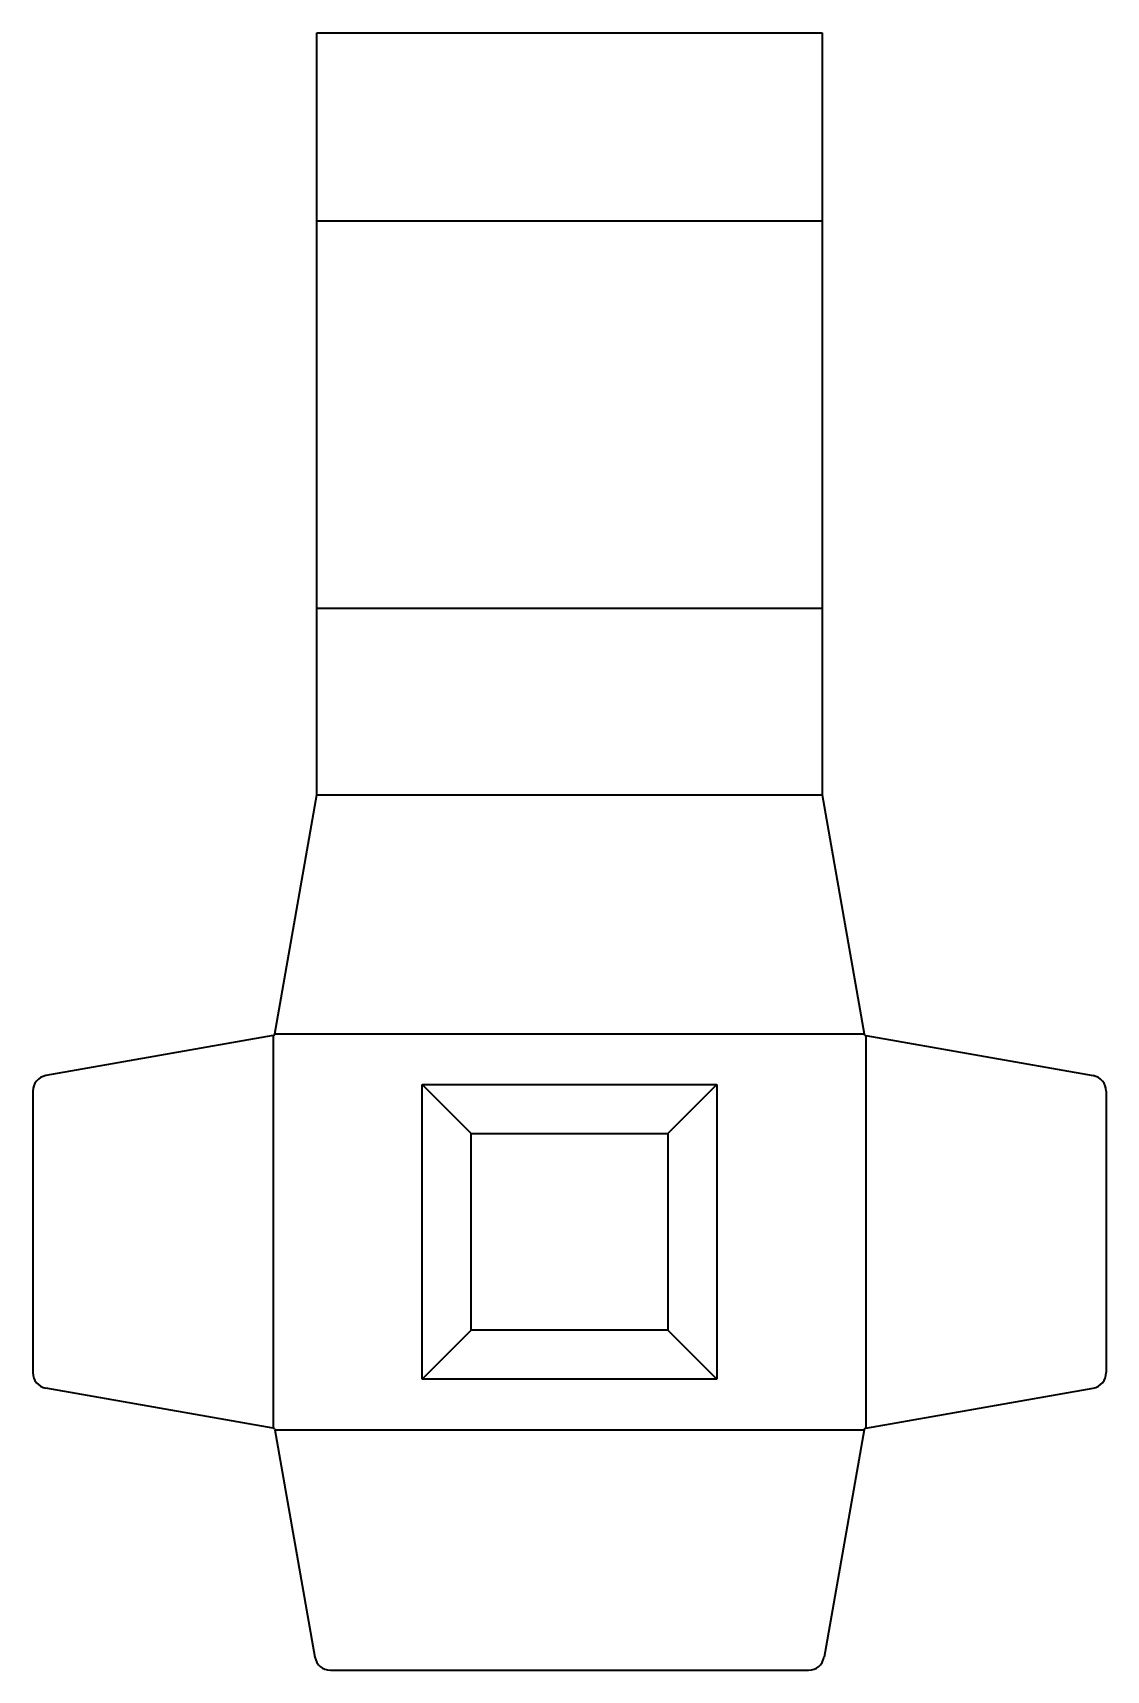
# Model space of a CAD drawing. Header units: centimetres. Extents: x -123 to 423, y -323 to 510.
import ezdxf

# ---------------------------------------------------------------- set-up
doc = ezdxf.new("R2010")
doc.units = ezdxf.units.CM
doc.linetypes.add('Solid', pattern=[0])
doc.layers.add('cuttingLine', color=7, linetype='Solid', lineweight=35)
doc.layers.add('foldingLine', color=1, linetype='Solid', lineweight=35)

msp = doc.modelspace()

# ---------------------------------------------------------------- linework, layer by layer
at = {"layer": 'cuttingLine', "color": 5, "linetype": 'Solid', "lineweight": 35}
for p, q in [((21.55597, 414.25), (21.55597, 510)), ((21.55597, 510), (278.44403, 510)), ((278.44403, 510), (278.44403, 414.25)), ((21.55597, 217.25), (21.55597, 414.25)), ((278.44403, 414.25), (278.44403, 217.25)), ((21.55597, 122.25), (21.55597, 217.25)), ((278.44403, 217.25), (278.44403, 122.25)), ((0.13225, 0.75), (21.55597, 122.25)), ((278.44403, 122.25), (299.86775, 0.75)), ((0, 0), (-0.75, -0.13225)), ((0.13225, 0.75), (0, 0)), ((299.86775, 0.75), (300, 0)), ((300, 0), (300.75, -0.13225)), ((-0.75, -0.13225), (-116.38919, -20.52255)), ((300.75, -0.13225), (416.38919, -20.52255)), ((-123, -28.40102), (-123, -171.59898)), ((100, -50), (75, -25)), ((200, -50), (225, -25)), ((423, -28.40102), (423, -171.59898)), ((100, -150), (75, -175)), ((200, -150), (225, -175)), ((-0.75, -199.86775), (-116.38919, -179.47745)), ((300.75, -199.86775), (416.38919, -179.47745)), ((0, -200), (-0.75, -199.86775)), ((300, -200), (300.75, -199.86775)), ((0.13225, -200.75), (0, -200)), ((0.13225, -200.75), (20.52255, -316.38919)), ((299.86775, -200.75), (279.47745, -316.38919)), ((299.86775, -200.75), (300, -200)), ((28.40102, -323), (271.59898, -323))]:
    msp.add_line(p, q, dxfattribs=at)
msp.add_lwpolyline([(100, -50), (200, -50), (200, -150), (100, -150)], close=True, dxfattribs=at)
for centre, start, end in [((-115, -28.40102), 100, 180), ((415, -28.40102), 0, 80), ((-115, -171.59898), 179.99996, 259.99997), ((415, -171.59898), -79.99997, 0.00004), ((28.40102, -315), 190, -90), ((271.59898, -315), 269.99998, -10.00002)]:
    msp.add_arc(centre, 8, start, end, dxfattribs=at)
at = {"layer": 'foldingLine', "color": 1, "linetype": 'Solid', "lineweight": 35}
for p, q in [((21.55597, 414.25), (278.44403, 414.25)), ((21.55597, 217.25), (278.44403, 217.25)), ((21.55597, 122.25), (278.44403, 122.25)), ((0.13225, 0.75), (299.86775, 0.75)), ((-0.75, -0.13225), (-0.75, -199.86775)), ((300.75, -0.13225), (300.75, -199.86775)), ((75, -25), (225, -25)), ((75, -175), (75, -25)), ((225, -25), (225, -175)), ((225, -175), (75, -175)), ((0.13225, -200.75), (299.86775, -200.75))]:
    msp.add_line(p, q, dxfattribs=at)

doc.saveas('drawing.dxf')
